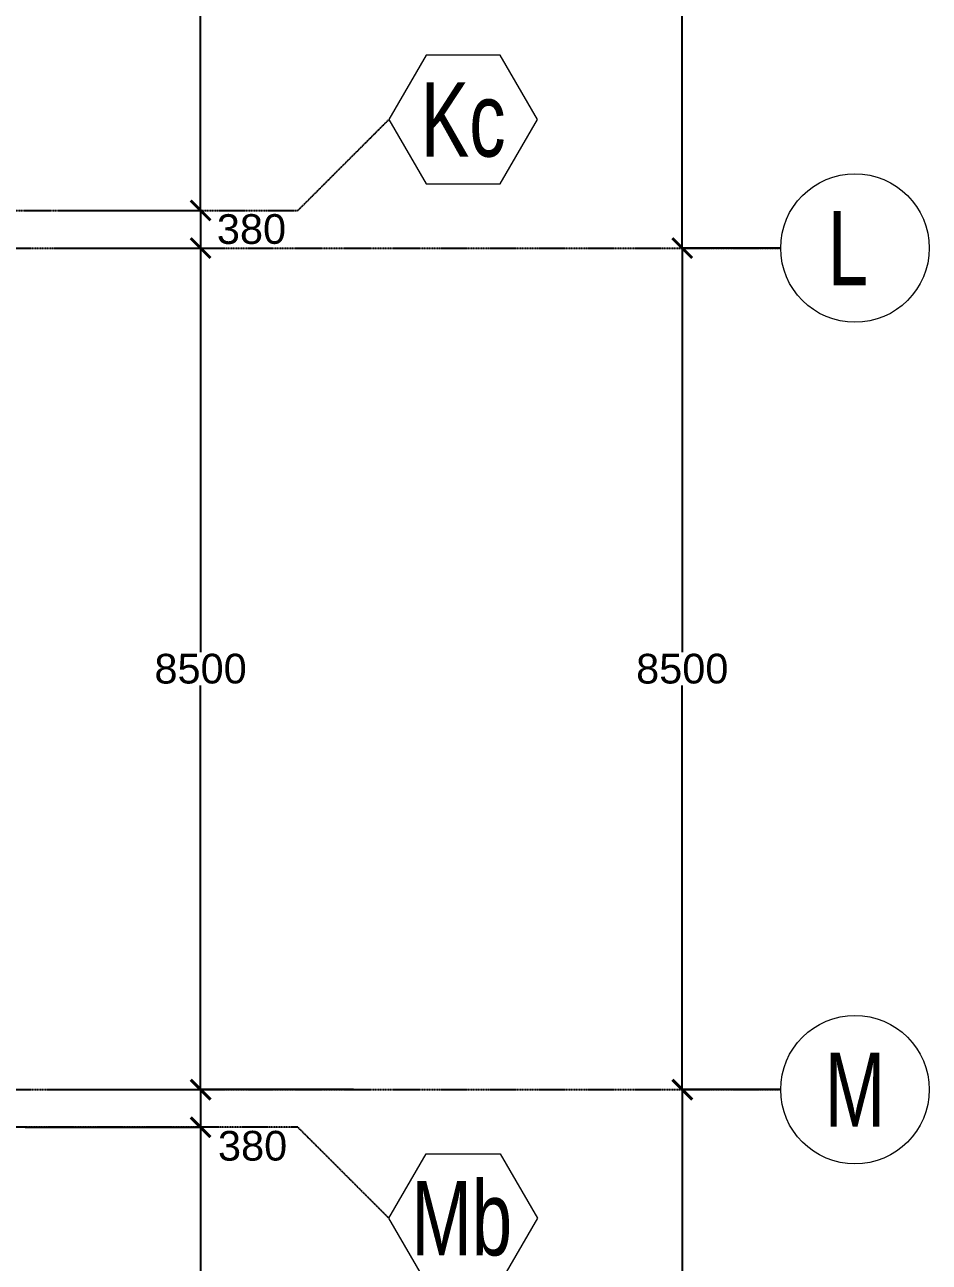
# Model space of a CAD drawing. Header units: millimetres. Extents: x -12345 to 95575, y -11225 to 31862.
# Drawn here: x 86442 to 95575, y 6757 to 19255 of the extents above; entities that cross this region are included whole.
import ezdxf
from ezdxf.enums import TextEntityAlignment as Align

# ---------------------------------------------------------------- set-up
doc = ezdxf.new("R2010")
doc.units = ezdxf.units.MM
doc.header["$LTSCALE"] = 0.95
doc.linetypes.add('DXK_LINE_DOT3', pattern=[5.9187, 2.979, -0.9799, 0.9799, -0.9799])
for name, color, linetype in [('COTAS', 8, 'Continuous'), ('HCB-EJES', 1, 'Continuous'), ('HCB-ROTULOS', 2, 'Continuous')]:
    doc.layers.add(name, color=color, linetype=linetype)
doc.layers.add('HCB_EJES', color=1, linetype='DXK_LINE_DOT3', lineweight=9)
doc.styles.add('VERDANA', font='arial.ttf')
doc.dimstyles.new('1.125', dxfattribs={"dimscale": 0, "dimtxt": 300, "dimasz": 200, "dimexe": 4, "dimexo": 4, "dimgap": 15, "dimtad": 0, "dimdec": 0, "dimzin": 4, "dimdsep": 46, "dimtxsty": 'VERDANA', "dimblk": 'ARCHTICK', "dimcen": -10, "dimclrd": 256, "dimclrt": 3, "dimadec": 0, "dimazin": 0, "dimtfac": 1, "dimtdec": 0, "dimtmove": 2, "dimatfit": 0, "dimldrblk": 'OBLIQUE', "dimfxl": 0.05, "dimtolj": 1, "dimtzin": 0, "dimarcsym": 0})

# ---------------------------------------------------------------- blocks, each defined once
blk = doc.blocks.new('_ArchTick')
at = {"color": 0, "linetype": 'ByBlock', "const_width": 0.15}
blk.add_lwpolyline([(-0.5, -0.5), (0.5, 0.5)], dxfattribs=at)
blk = doc.blocks.new('*D189')
at = {"layer": 'COTAS', "color": 0, "lineweight": -2, "transparency": 16777216}
for p, q in [((87060, 23900), (88221, 23900)), ((87163, 17380), (88221, 17380))]:
    blk.add_line(p, q, dxfattribs=at)
at = {"layer": 'COTAS', "lineweight": -2, "transparency": 16777216}
for p, q in [((88217, 23900), (88217, 20808)), ((88217, 17380), (88217, 20472))]:
    blk.add_line(p, q, dxfattribs=at)
at = {"layer": 'Defpoints', "color": 0, "transparency": 16777216}
for p in [(87056, 23900), (88217, 23900), (87159, 17380)]:
    blk.add_point(p, dxfattribs=at)
at = {"layer": 'COTAS', "lineweight": -2, "transparency": 16777216, "xscale": 200, "yscale": 200, "zscale": 200}
for p, rotation in [((88217, 23900), 90), ((88217, 17380), 270)]:
    blk.add_blockref('_ArchTick', p, dxfattribs=dict(at, rotation=rotation))
at = {"layer": 'COTAS', "color": 3, "transparency": 16777216, "insert": (88217, 20640), "char_height": 300, "attachment_point": 5, "rotation": 0.1, "style": 'VERDANA'}
blk.add_mtext('\\A1;6520', dxfattribs=at)
blk = doc.blocks.new('_Oblique')
at = {"color": 0, "linetype": 'ByBlock', "lineweight": -2}
blk.add_line((-0.5, -0.5), (0.5, 0.5), dxfattribs=at)
blk = doc.blocks.new('*D202')
at = {"layer": 'COTAS', "color": 0, "lineweight": -2, "transparency": 16777216}
for p, q in [((87042, 8120), (88221, 8120)), ((86861, 1600), (88221, 1600))]:
    blk.add_line(p, q, dxfattribs=at)
at = {"layer": 'COTAS', "lineweight": -2, "transparency": 16777216}
for p, q in [((88217, 8120), (88217, 5028)), ((88217, 1600), (88217, 4692))]:
    blk.add_line(p, q, dxfattribs=at)
at = {"layer": 'Defpoints', "color": 0, "transparency": 16777216}
for p in [(87038, 8120), (88217, 8120), (86857, 1600)]:
    blk.add_point(p, dxfattribs=at)
at = {"layer": 'COTAS', "lineweight": -2, "transparency": 16777216, "xscale": 200, "yscale": 200, "zscale": 200}
for p, rotation in [((88217, 8120), 90), ((88217, 1600), 270)]:
    blk.add_blockref('_ArchTick', p, dxfattribs=dict(at, rotation=rotation))
at = {"layer": 'COTAS', "color": 3, "transparency": 16777216, "insert": (88217, 4860), "char_height": 300, "attachment_point": 5, "rotation": 0.1, "style": 'VERDANA'}
blk.add_mtext('\\A1;6520', dxfattribs=at)
blk = doc.blocks.new('*D203')
at = {"layer": 'COTAS', "color": 0, "lineweight": -2, "transparency": 16777216}
for p, q in [((86933, 17000), (88221, 17000)), ((89761, 8500), (88213, 8500))]:
    blk.add_line(p, q, dxfattribs=at)
at = {"layer": 'COTAS', "lineweight": -2, "transparency": 16777216}
for p, q in [((88217, 17000), (88217, 12918)), ((88217, 8500), (88217, 12582))]:
    blk.add_line(p, q, dxfattribs=at)
at = {"layer": 'Defpoints', "color": 0, "transparency": 16777216}
for p in [(86929, 17000), (88217, 17000), (89765, 8500)]:
    blk.add_point(p, dxfattribs=at)
at = {"layer": 'COTAS', "lineweight": -2, "transparency": 16777216, "xscale": 200, "yscale": 200, "zscale": 200}
for p, rotation in [((88217, 17000), 90), ((88217, 8500), 270)]:
    blk.add_blockref('_ArchTick', p, dxfattribs=dict(at, rotation=rotation))
at = {"layer": 'COTAS', "color": 3, "transparency": 16777216, "insert": (88217, 12750), "char_height": 300, "attachment_point": 5, "rotation": 0.1, "style": 'VERDANA'}
blk.add_mtext('\\A1;8500', dxfattribs=at)
blk = doc.blocks.new('*D204')
at = {"layer": 'COTAS', "lineweight": -2, "transparency": 16777216}
for p, q in [((88217, 8500), (88217, 8700)), ((88217, 8500), (88217, 8120)), ((88217, 8120), (88217, 7920))]:
    blk.add_line(p, q, dxfattribs=at)
at = {"layer": 'COTAS', "color": 0, "lineweight": -2, "transparency": 16777216}
for p, q in [((86674, 8500), (88221, 8500)), ((86446, 8120), (88221, 8120))]:
    blk.add_line(p, q, dxfattribs=at)
at = {"layer": 'Defpoints', "color": 0, "transparency": 16777216}
for p in [(86670, 8500), (86442, 8120), (88217, 8120)]:
    blk.add_point(p, dxfattribs=at)
at = {"layer": 'COTAS', "lineweight": -2, "transparency": 16777216, "xscale": 200, "yscale": 200, "zscale": 200}
for p, rotation in [((88217, 8500), 270), ((88217, 8120), 90)]:
    blk.add_blockref('_ArchTick', p, dxfattribs=dict(at, rotation=rotation))
at = {"layer": 'COTAS', "color": 3, "transparency": 16777216, "insert": (88742, 7931), "char_height": 300, "attachment_point": 5, "rotation": 0.1, "style": 'VERDANA'}
blk.add_mtext('\\A1;380', dxfattribs=at)
blk = doc.blocks.new('*D208')
at = {"layer": 'COTAS', "color": 0, "lineweight": -2, "transparency": 16777216}
for p, q in [((86784, 17380), (88221, 17380)), ((87322, 17000), (88221, 17000))]:
    blk.add_line(p, q, dxfattribs=at)
at = {"layer": 'COTAS', "lineweight": -2, "transparency": 16777216}
blk.add_line((88217, 17380), (88217, 17000), dxfattribs=at)
at = {"layer": 'Defpoints', "color": 0, "transparency": 16777216}
for p in [(86780, 17380), (87318, 17000), (88217, 17000)]:
    blk.add_point(p, dxfattribs=at)
at = {"layer": 'COTAS', "lineweight": -2, "transparency": 16777216, "xscale": 200, "yscale": 200, "zscale": 200}
for p, rotation in [((88217, 17380), 90), ((88217, 17000), 270)]:
    blk.add_blockref('_ArchTick', p, dxfattribs=dict(at, rotation=rotation))
at = {"layer": 'COTAS', "color": 3, "transparency": 16777216, "insert": (88731, 17190), "char_height": 300, "attachment_point": 5, "rotation": 0.1, "style": 'VERDANA'}
blk.add_mtext('\\A1;380', dxfattribs=at)
blk = doc.blocks.new('*D212')
at = {"layer": 'COTAS', "color": 0, "lineweight": -2, "transparency": 16777216}
for p, q in [((94071, 25500), (93077, 25500)), ((94071, 17000), (93077, 17000))]:
    blk.add_line(p, q, dxfattribs=at)
at = {"layer": 'COTAS', "lineweight": -2, "transparency": 16777216}
for p, q in [((93081, 25500), (93081, 21418)), ((93081, 17000), (93081, 21082))]:
    blk.add_line(p, q, dxfattribs=at)
at = {"layer": 'Defpoints', "color": 0, "transparency": 16777216}
for p in [(93081, 25500), (94075, 25500), (94075, 17000)]:
    blk.add_point(p, dxfattribs=at)
at = {"layer": 'COTAS', "lineweight": -2, "transparency": 16777216, "xscale": 200, "yscale": 200, "zscale": 200}
for p, rotation in [((93081, 25500), 90), ((93081, 17000), 270)]:
    blk.add_blockref('_ArchTick', p, dxfattribs=dict(at, rotation=rotation))
at = {"layer": 'COTAS', "color": 3, "transparency": 16777216, "insert": (93081, 21250), "char_height": 300, "attachment_point": 5, "rotation": 0.1, "style": 'VERDANA'}
blk.add_mtext('\\A1;8500', dxfattribs=at)
blk = doc.blocks.new('*D213')
at = {"layer": 'COTAS', "color": 0, "lineweight": -2, "transparency": 16777216}
for p, q in [((94071, 17000), (93077, 17000)), ((94071, 8500), (93077, 8500))]:
    blk.add_line(p, q, dxfattribs=at)
at = {"layer": 'COTAS', "lineweight": -2, "transparency": 16777216}
for p, q in [((93081, 17000), (93081, 12918)), ((93081, 8500), (93081, 12582))]:
    blk.add_line(p, q, dxfattribs=at)
at = {"layer": 'Defpoints', "color": 0, "transparency": 16777216}
for p in [(94075, 17000), (93081, 8500), (94075, 8500)]:
    blk.add_point(p, dxfattribs=at)
at = {"layer": 'COTAS', "lineweight": -2, "transparency": 16777216, "xscale": 200, "yscale": 200, "zscale": 200}
for p, rotation in [((93081, 17000), 90), ((93081, 8500), 270)]:
    blk.add_blockref('_ArchTick', p, dxfattribs=dict(at, rotation=rotation))
at = {"layer": 'COTAS', "color": 3, "transparency": 16777216, "insert": (93081, 12750), "char_height": 300, "attachment_point": 5, "rotation": 0.1, "style": 'VERDANA'}
blk.add_mtext('\\A1;8500', dxfattribs=at)
blk = doc.blocks.new('*D214')
at = {"layer": 'COTAS', "color": 0, "lineweight": -2, "transparency": 16777216}
for p, q in [((94071, 8500), (93077, 8500)), ((94071, 0), (93077, 0))]:
    blk.add_line(p, q, dxfattribs=at)
at = {"layer": 'COTAS', "lineweight": -2, "transparency": 16777216}
for p, q in [((93081, 8500), (93081, 4418)), ((93081, 0), (93081, 4082))]:
    blk.add_line(p, q, dxfattribs=at)
at = {"layer": 'Defpoints', "color": 0, "transparency": 16777216}
for p in [(93081, 8500), (94075, 8500), (94075, 0)]:
    blk.add_point(p, dxfattribs=at)
at = {"layer": 'COTAS', "lineweight": -2, "transparency": 16777216, "xscale": 200, "yscale": 200, "zscale": 200}
for p, rotation in [((93081, 8500), 90), ((93081, 0), 270)]:
    blk.add_blockref('_ArchTick', p, dxfattribs=dict(at, rotation=rotation))
at = {"layer": 'COTAS', "color": 3, "transparency": 16777216, "insert": (93081, 4250), "char_height": 300, "attachment_point": 5, "rotation": 0.1, "style": 'VERDANA'}
blk.add_mtext('\\A1;8500', dxfattribs=at)

msp = doc.modelspace()

# ---------------------------------------------------------------- linework, layer by layer
at = {"layer": 'HCB-EJES', "linetype": 'DXK_LINE_DOT3'}
for p, q in [((-10844.5, 17000), (94075, 17000)), ((-10844.5, 8500), (94075, 8500))]:
    msp.add_line(p, q, dxfattribs=at)
for points in [[(70546.8, 17380), (89199.8, 17380), (90118.8, 18299)], [(90118.8, 7201), (89199.8, 8120), (70546.8, 8120)]]:
    msp.add_lwpolyline(points, dxfattribs=at)
at = {"layer": 'HCB_EJES', "color": 40, "linetype": 'ByBlock', "true_color": 0xf8d731}
for points in [[(90493.8, 17649.5), (91243.8, 17649.5), (91618.8, 18299), (91243.8, 18948.6), (90493.8, 18948.6), (90118.8, 18299)], [(91243.8, 6551.4), (90493.8, 6551.4), (90118.8, 7201), (90493.8, 7850.5), (91243.8, 7850.5), (91618.8, 7201)]]:
    msp.add_lwpolyline(points, close=True, dxfattribs=at)
for centre in [(94825, 17000), (94825, 8500)]:
    msp.add_circle(centre, 750, dxfattribs=at)

# ---------------------------------------------------------------- texts
at = {"layer": 'HCB-ROTULOS', "color": 4, "style": 'VERDANA', "width": 0.7}
for s, p in [('Kc', (90868.8, 18299)), ('L', (94754.4, 17000)), ('M', (94825, 8500)), ('Mb', (90854.3, 7201))]:
    msp.add_text(s, height=750, dxfattribs=at).set_placement(p, align=Align.MIDDLE_CENTER)

# ---------------------------------------------------------------- dimensions: what is measured, and where the dimension line sits
at = {"layer": 'COTAS'}
for base, p1, p2, angle, picture, middle in [((93081.1, 25500), (94075, 17000), (94075, 25500), 270, '*D212', (93081.1, 21250)), ((88216.6, 23900.1), (87158.5, 17380), (87055.8, 23900.1), 270, '*D189', (88216.6, 20640)), ((88216.6, 17000), (89765.4, 8500), (86929.2, 17000), 270, '*D203', (88216.6, 12750)), ((93081.1, 8500), (94075, 17000), (94075, 8500), 90, '*D213', (93081.1, 12750)), ((93081.1, 8500), (94075, 0), (94075, 8500), 270, '*D214', (93081.1, 4250)), ((88216.6, 8120), (86857.5, 1600), (87037.7, 8120), 270, '*D202', (88216.6, 4860))]:
    dim = msp.add_linear_dim(base=base, p1=p1, p2=p2, angle=angle, dimstyle='1.125', override={"dimscale": 1}, dxfattribs=at)
    dim.commit()
    dim.dimension.update_dxf_attribs({"geometry": picture, "text_midpoint": middle, "text_rotation": 0.1})
for base, p1, p2, picture, middle in [((88216.6, 17000), (86779.7, 17380), (87318, 17000), '*D208', (88730.6, 17190)), ((88216.6, 8120), (86670.3, 8500), (86441.6, 8120), '*D204', (88741.5, 7931.1))]:
    dim = msp.add_linear_dim(base=base, p1=p1, p2=p2, angle=90, dimstyle='1.125', override={"dimscale": 1}, dxfattribs=at)
    dim.commit()
    dim.dimension.update_dxf_attribs({"geometry": picture, "text_midpoint": middle, "dimtype": 160, "text_rotation": 0.1})

doc.saveas('drawing.dxf')
